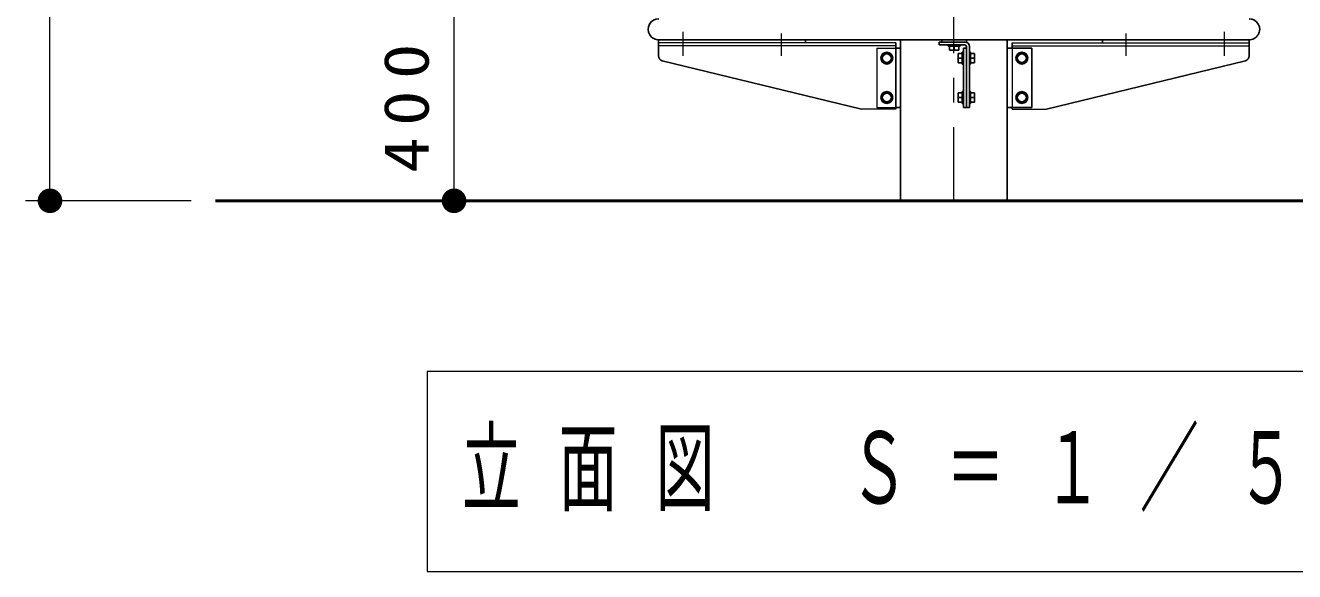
# Model space of a CAD drawing. Units: millimetres on the paper, with parts at other scales. Extents: x -385 to 0, y 0 to 267.
# Drawn here: x -338.7 to -287.1, y 71 to 93.2 of the extents above; entities that cross this region are included whole.
import ezdxf

# ---------------------------------------------------------------- set-up
doc = ezdxf.new("R2010")
doc.units = ezdxf.units.MM
doc.linetypes.add('USER1', pattern=[4.5, 2.5, -2])
doc.linetypes.add('USER2', pattern=[6, 3, -1, 1, -1])
doc.layers.add('LY_1', color=190, linetype='Continuous', lineweight=25)
doc.styles.add('ＭＳ ゴシック', font='')
doc.styles.get('ＭＳ ゴシック').set_extended_font_data('MS Gothic')

# ---------------------------------------------------------------- blocks, each defined once
blk = doc.blocks.new('filled_dot')
at = {"color": 0, "linetype": 'Continuous', "lineweight": -2, "const_width": 1.25}
blk.add_lwpolyline([(-0.625, 0, 1), (0.625, 0, 1)], format="xyb", close=True, dxfattribs=at)

msp = doc.modelspace()

# ---------------------------------------------------------------- linework, layer by layer
at = {"layer": 'LY_1', "color": 7, "lineweight": 13}
for p, q in [((-337.696, 86.075), (-337.696, 135.732)), ((-321.274, 86.075), (-321.274, 94.075)), ((-303.324, 92.501), (-312.961, 92.501)), ((-303.324, 92.381), (-312.961, 92.381)), ((-298.598, 92.501), (-288.961, 92.501)), ((-298.598, 92.381), (-288.961, 92.381)), ((-303.324, 89.801), (-304.72, 89.801)), ((-298.598, 89.801), (-297.201, 89.801)), ((-331.965, 86.075), (-338.696, 86.075)), ((-322.361, 79.131), (-322.361, 70.997)), ((-279.561, 79.131), (-322.361, 79.131)), ((-322.361, 70.997), (-279.561, 70.997))]:
    msp.add_line(p, q, dxfattribs=at)
at = {"layer": 'LY_1', "color": 7, "linetype": 'USER2', "lineweight": 13}
for p, q in [((-300.961, 86.075), (-300.961, 133.075)), ((-311.961, 91.964), (-311.961, 92.94)), ((-307.961, 91.964), (-307.961, 92.875)), ((-293.96, 91.964), (-293.96, 92.875)), ((-289.96, 91.964), (-289.96, 92.94))]:
    msp.add_line(p, q, dxfattribs=at)
at = {"layer": 'LY_1', "color": 7}
for p, q in [((-312.961, 91.963), (-312.961, 92.628)), ((-312.961, 92.621), (-288.961, 92.621)), ((-306.997, 92.621), (-306.997, 92.501)), ((-303.324, 92.275), (-303.324, 92.501)), ((-303.124, 86.075), (-303.124, 92.621)), ((-301.561, 92.531), (-301.561, 92.411)), ((-301.561, 92.531), (-300.511, 92.531)), ((-301.561, 92.411), (-300.511, 92.411)), ((-301.451, 92.621), (-301.451, 92.531)), ((-301.191, 92.361), (-301.191, 92.411)), ((-301.191, 92.361), (-300.711, 92.361)), ((-301.14, 92.201), (-301.14, 92.361)), ((-300.951, 92.201), (-300.951, 92.361)), ((-300.761, 92.201), (-300.761, 92.361)), ((-300.711, 92.361), (-300.711, 92.411)), ((-300.451, 92.531), (-300.451, 92.621)), ((-300.451, 92.351), (-300.451, 89.875)), ((-300.331, 92.351), (-300.331, 89.875)), ((-298.798, 86.075), (-298.798, 92.621)), ((-298.598, 92.275), (-298.598, 92.501)), ((-294.924, 92.621), (-294.924, 92.501)), ((-288.961, 91.963), (-288.961, 92.628)), ((-303.324, 92.275), (-303.324, 89.875)), ((-303.324, 92.275), (-303.124, 92.275)), ((-301.14, 92.201), (-300.761, 92.201)), ((-300.781, 92.065), (-300.781, 91.686)), ((-300.781, 92.065), (-300.621, 92.065)), ((-300.781, 91.875), (-300.621, 91.875)), ((-300.621, 92.115), (-300.621, 91.635)), ((-300.621, 92.115), (-300.571, 92.115)), ((-300.571, 92.275), (-300.571, 89.875)), ((-300.571, 92.275), (-300.451, 92.275)), ((-300.281, 92.115), (-300.331, 92.115)), ((-300.281, 92.115), (-300.281, 91.635)), ((-300.121, 92.065), (-300.281, 92.065)), ((-300.121, 91.875), (-300.281, 91.875)), ((-300.121, 92.065), (-300.121, 91.686)), ((-298.798, 92.275), (-298.798, 89.875)), ((-297.798, 92.275), (-298.798, 92.275)), ((-297.798, 92.275), (-297.798, 89.875)), ((-312.812, 91.77), (-304.72, 89.801)), ((-300.781, 91.686), (-300.621, 91.686)), ((-300.621, 91.635), (-300.571, 91.635)), ((-300.281, 91.635), (-300.331, 91.635)), ((-300.121, 91.686), (-300.281, 91.686)), ((-289.109, 91.77), (-297.201, 89.801)), ((-300.781, 90.465), (-300.781, 90.086)), ((-300.781, 90.465), (-300.621, 90.465)), ((-300.781, 90.275), (-300.621, 90.275)), ((-300.621, 90.515), (-300.621, 90.035)), ((-300.621, 90.515), (-300.571, 90.515)), ((-300.281, 90.515), (-300.331, 90.515)), ((-300.281, 90.515), (-300.281, 90.035)), ((-300.121, 90.465), (-300.281, 90.465)), ((-300.121, 90.275), (-300.281, 90.275)), ((-300.121, 90.465), (-300.121, 90.086)), ((-303.324, 89.801), (-303.324, 89.875)), ((-303.324, 89.875), (-303.124, 89.875)), ((-300.781, 90.086), (-300.621, 90.086)), ((-300.621, 90.035), (-300.571, 90.035)), ((-300.571, 89.875), (-300.331, 89.875)), ((-300.281, 90.035), (-300.331, 90.035)), ((-300.121, 90.086), (-300.281, 90.086)), ((-297.798, 89.875), (-298.798, 89.875)), ((-298.598, 89.801), (-298.598, 89.875))]:
    msp.add_line(p, q, dxfattribs=at)
at = {"layer": 'LY_1', "color": 7, "linetype": 'USER1', "lineweight": 13}
for p, q in [((-304.087, 92.275), (-303.324, 92.275)), ((-304.087, 92.275), (-304.087, 89.875)), ((-298.598, 92.275), (-298.598, 89.875)), ((-304.087, 89.875), (-303.324, 89.875))]:
    msp.add_line(p, q, dxfattribs=at)
at = {"layer": 'LY_1', "color": 3}
for p, q in [((-303.894, 91.875), (-303.79, 92.055)), ((-303.79, 91.695), (-303.894, 91.875)), ((-303.79, 92.055), (-303.583, 92.055)), ((-303.583, 92.055), (-303.479, 91.875)), ((-303.479, 91.875), (-303.583, 91.695)), ((-298.301, 92.055), (-298.405, 91.875)), ((-298.405, 91.875), (-298.301, 91.695)), ((-298.094, 92.055), (-298.301, 92.055)), ((-297.99, 91.875), (-298.094, 92.055)), ((-298.094, 91.695), (-297.99, 91.875)), ((-303.583, 91.695), (-303.79, 91.695)), ((-298.301, 91.695), (-298.094, 91.695)), ((-303.894, 90.275), (-303.79, 90.455)), ((-303.79, 90.095), (-303.894, 90.275)), ((-303.79, 90.455), (-303.583, 90.455)), ((-303.583, 90.455), (-303.479, 90.275)), ((-303.479, 90.275), (-303.583, 90.095)), ((-298.301, 90.455), (-298.405, 90.275)), ((-298.405, 90.275), (-298.301, 90.095)), ((-298.094, 90.455), (-298.301, 90.455)), ((-297.99, 90.275), (-298.094, 90.455)), ((-298.094, 90.095), (-297.99, 90.275)), ((-303.583, 90.095), (-303.79, 90.095)), ((-298.301, 90.095), (-298.094, 90.095))]:
    msp.add_line(p, q, dxfattribs=at)
at = {"layer": 'LY_1', "color": 7, "lineweight": 50}
msp.add_line((-330.965, 86.075), (-270.956, 86.075), dxfattribs=at)
at = {"layer": 'LY_1', "color": 3}
for centre in [(-303.687, 91.875), (-298.198, 91.875), (-303.687, 90.275), (-298.198, 90.275)]:
    msp.add_circle(centre, 0.24, dxfattribs=at)
at = {"layer": 'LY_1', "color": 3, "lineweight": 13}
for centre in [(-303.687, 91.875), (-298.198, 91.875), (-303.687, 90.275), (-298.198, 90.275)]:
    msp.add_circle(centre, 0.18, dxfattribs=at)
at = {"layer": 'LY_1', "color": 7}
for centre, radius, start, end in [((-312.961, 93.048), 0.427, 89.543, 273.0721), ((-288.96, 93.048), 0.427, 266.9279, 90.457), ((-300.511, 92.351), 0.18, 0, 90), ((-300.511, 92.351), 0.06, 0, 90), ((-312.761, 91.963), 0.2, 180, 255), ((-289.161, 91.963), 0.2, 285, 0)]:
    msp.add_arc(centre, radius, start, end, dxfattribs=at)

# ---------------------------------------------------------------- block references
at = {"layer": 'LY_1', "color": 7, "lineweight": 13, "xscale": 0.4, "yscale": 0.4, "rotation": 90}
for p in [(-337.696, 86.075), (-321.274, 86.075)]:
    msp.add_blockref('filled_dot', p, dxfattribs=at)

# ---------------------------------------------------------------- texts
at = {"layer": 'LY_1', "color": 7, "insert": (-322.274, 90.075), "char_height": 1.833, "attachment_point": 8, "rotation": 90, "style": 'ＭＳ ゴシック'}
msp.add_mtext('\\T1.33;\\W1.15;400', dxfattribs=at)
at = {"layer": 'LY_1', "color": 7, "insert": (-320.961, 75.064), "char_height": 2.933, "attachment_point": 4, "style": 'ＭＳ ゴシック'}
msp.add_mtext('\\T1.64;\\W0.6;立面図\u3000Ｓ＝１／５０', dxfattribs=at)

doc.saveas('drawing.dxf')
